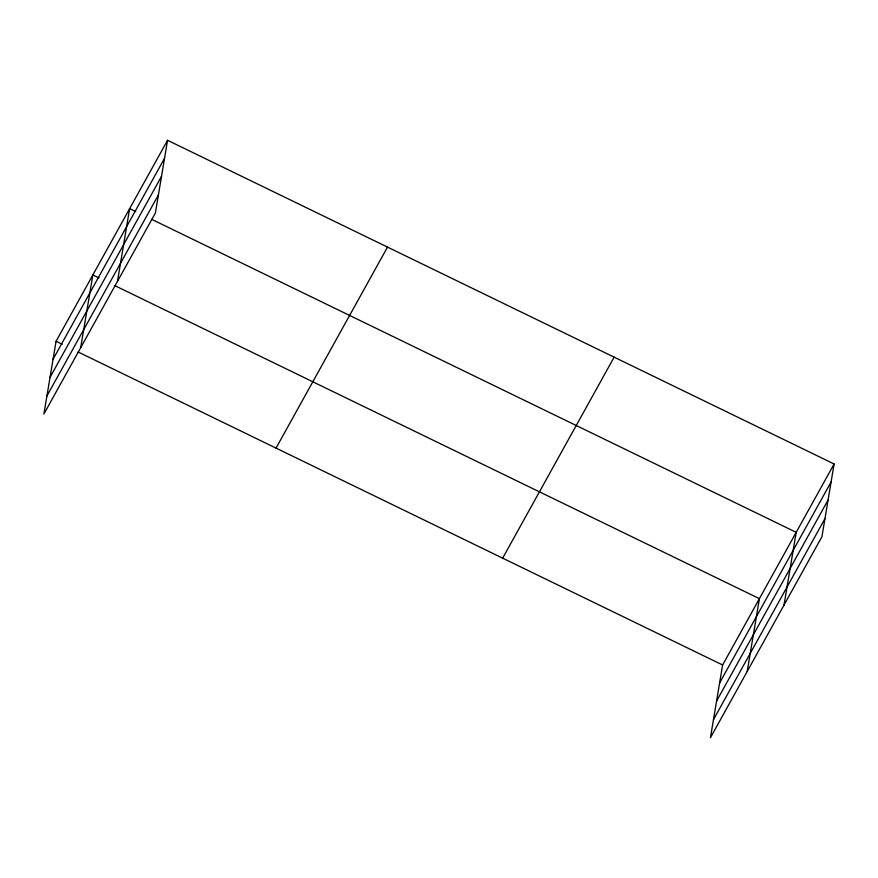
<?xml version="1.0" encoding="UTF-8"?>
<svg xmlns="http://www.w3.org/2000/svg" width="878" height="878" viewBox="0 0 878 878"><rect width="100%" height="100%" fill="white"/><g stroke="black" fill="none" stroke-linecap="round" stroke-linejoin="round"><path stroke-width="1.32" d="M167.555 140.282L56.071 341.279L43.9 414.021L155.384 213.014L167.555 140.282L834.1 463.979L821.929 536.721L710.445 737.718L722.616 664.986L834.1 463.979M80.688 347.688L92.859 274.946L98.973 277.92M117.476 281.355L129.648 208.624L135.761 211.587M747.233 671.385L759.404 598.653L114.853 285.635M784.021 605.063L796.192 532.32L151.642 219.302M53.064 359.267L164.537 158.259M50.035 377.331L161.519 176.335M46.929 395.945L158.402 194.949M276.032 448.098L387.516 247.102M502.655 558.156L614.139 357.159M719.609 682.963L831.093 481.967M716.591 701.039L828.064 500.032M713.474 719.653L824.947 518.657M56.071 341.279L62.184 344.242M78.065 351.957L722.616 664.986"/></g></svg>
